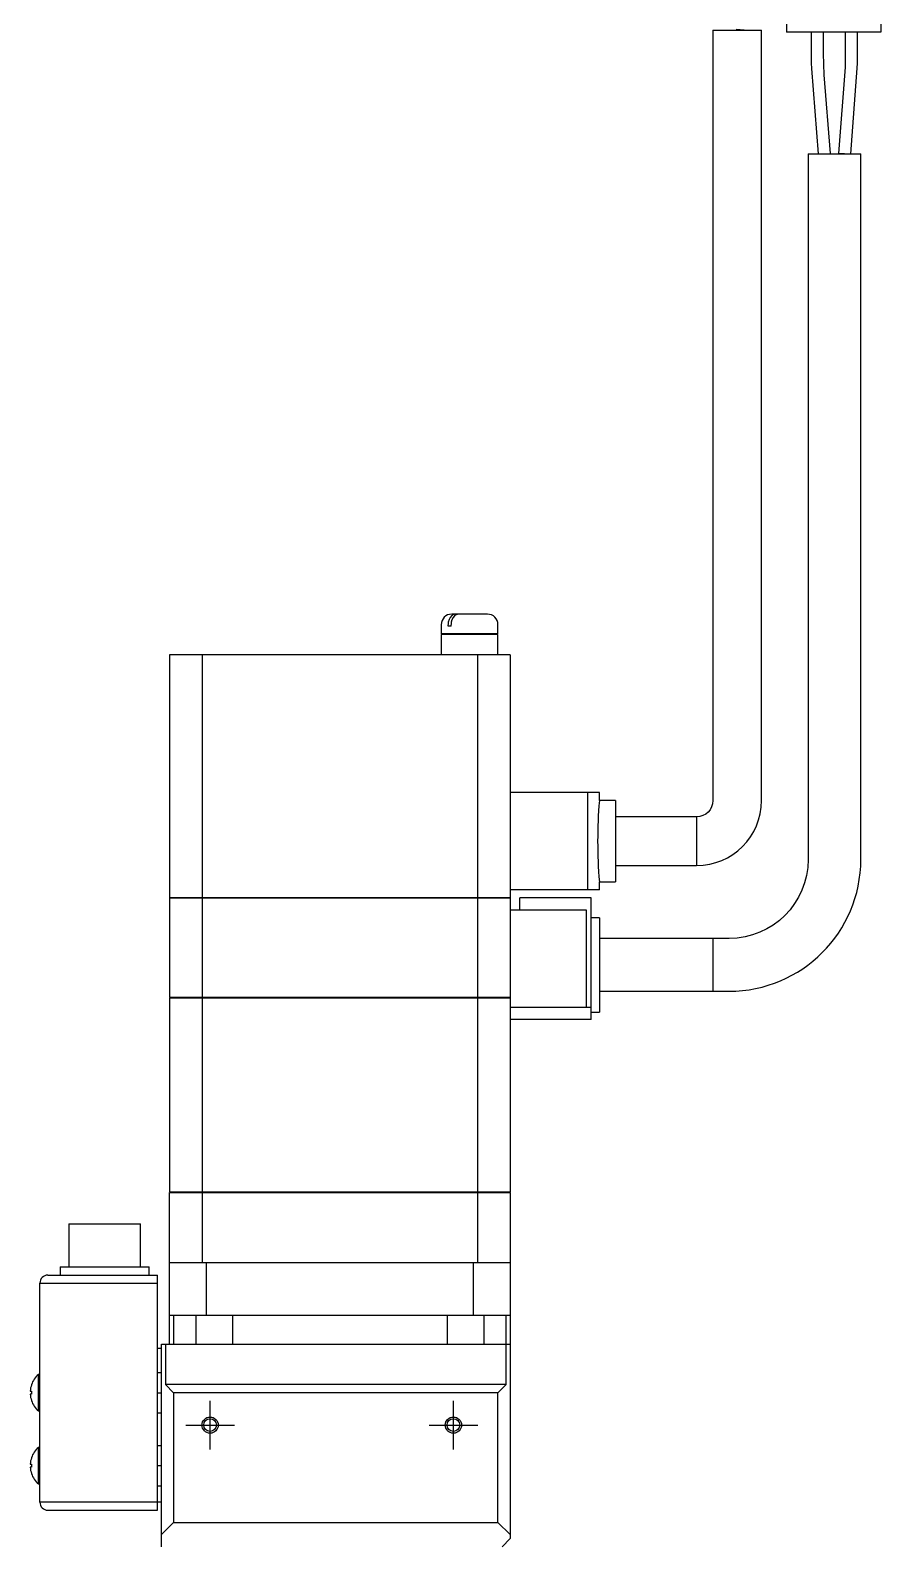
# Model space of a CAD drawing. Extents: x 0 to 1495, y -8 to 1173.
# Drawn here: x 626.5 to 731.4, y 587.8 to 774.3 of the extents above; entities that cross this region are included whole.
import ezdxf

# ---------------------------------------------------------------- set-up
doc = ezdxf.new("R2010")
doc.units = 0
doc.header["$LTSCALE"] = 0.5
doc.linetypes.add('CENTER', pattern=[50.8, 31.75, -6.35, 6.35, -6.35])
for name, color, linetype in [('MSM_CENTER', 1, 'CENTER'), ('MSM_CONTINUOUS', 7, 'CONTINUOUS'), ('MSM_NARROW', 5, 'CONTINUOUS')]:
    doc.layers.add(name, color=color, linetype=linetype)

msp = doc.modelspace()

# ---------------------------------------------------------------- linework, layer by layer
at = {"layer": 'MSM_CENTER'}
for p, q in [((648.72, 599.26), (648.72, 605.26)), ((678.72, 599.26), (678.72, 605.26)), ((645.72, 602.26), (651.72, 602.26)), ((675.72, 602.26), (681.72, 602.26))]:
    msp.add_line(p, q, dxfattribs=at)
at = {"layer": 'MSM_CONTINUOUS'}
for p, q in [((710.72, 774.26), (716.72, 774.26)), ((710.72, 774.26), (710.72, 679.26)), ((714.57, 774.26), (713.58, 774.35)), ((716.72, 679.26), (716.72, 774.26)), ((719.82, 775.01), (719.82, 774.01)), ((731.42, 774.01), (719.82, 774.01)), ((722.85, 774.01), (722.85, 770.4)), ((724.35, 771.38), (724.35, 774.01)), ((727.05, 774.01), (727.05, 770.38)), ((728.55, 770.38), (728.55, 774.01)), ((731.42, 775.01), (731.42, 774.01)), ((724.45, 768.74), (724.35, 771.38)), ((722.88, 769.55), (723.72, 759.01)), ((725.22, 759.06), (724.45, 768.74)), ((727.02, 769.69), (726.23, 759.06)), ((727.73, 759.01), (728.52, 769.58)), ((726.97, 759.01), (726.23, 759.06)), ((726.23, 759.06), (726.25, 759.01)), ((722.47, 759.01), (728.97, 759.01)), ((722.47, 759.01), (722.47, 672.01)), ((728.97, 672.01), (728.97, 759.01)), ((682.92, 702.26), (678.52, 702.26)), ((677.22, 700.96), (677.22, 699.81)), ((684.22, 699.81), (677.22, 699.81)), ((684.22, 699.76), (677.22, 699.76)), ((677.22, 699.76), (677.22, 697.26)), ((677.27, 699.81), (677.27, 699.76)), ((678.08, 700.76), (678.08, 700.96)), ((678.43, 700.76), (678.08, 700.76)), ((678.43, 700.76), (678.43, 700.96)), ((684.17, 699.76), (684.17, 699.81)), ((684.22, 699.81), (684.22, 700.96)), ((684.22, 697.26), (684.22, 699.76)), ((685.72, 697.26), (643.72, 697.26)), ((643.72, 697.26), (643.72, 667.31)), ((647.75, 697.26), (647.75, 667.31)), ((681.7, 697.26), (681.7, 667.31)), ((685.72, 697.26), (685.72, 667.31)), ((696.72, 680.26), (685.72, 680.26)), ((695.29, 668.26), (695.29, 680.26)), ((696.72, 679.26), (696.72, 680.26)), ((698.72, 679.26), (696.72, 679.26)), ((698.72, 679.26), (698.72, 669.26)), ((708.72, 677.26), (698.72, 677.26)), ((708.72, 677.26), (708.72, 671.26)), ((698.72, 671.26), (708.72, 671.26)), ((696.72, 668.26), (685.72, 668.26)), ((696.72, 668.26), (696.72, 669.26)), ((696.72, 669.26), (698.72, 669.26)), ((643.72, 667.31), (685.72, 667.31)), ((643.72, 667.26), (643.72, 655.01)), ((643.72, 667.26), (685.72, 667.26)), ((643.77, 667.31), (643.77, 667.26)), ((647.75, 667.26), (647.75, 655.01)), ((648.01, 667.31), (648.01, 667.26)), ((681.44, 667.31), (681.44, 667.26)), ((681.7, 667.26), (681.7, 655.01)), ((685.67, 667.31), (685.67, 667.26)), ((685.72, 667.26), (685.72, 631.01)), ((695.72, 667.26), (686.92, 667.26)), ((686.92, 665.76), (686.92, 667.26)), ((695.72, 652.26), (695.72, 667.26)), ((695.12, 665.76), (685.72, 665.76)), ((695.12, 653.76), (695.12, 665.76)), ((696.72, 664.83), (695.72, 664.83)), ((696.72, 664.83), (696.72, 653.19)), ((712.72, 662.26), (696.72, 662.26)), ((710.72, 662.26), (710.72, 655.76)), ((643.72, 655.01), (685.72, 655.01)), ((643.72, 654.96), (643.72, 631.01)), ((643.72, 654.96), (685.72, 654.96)), ((643.77, 655.01), (643.77, 654.96)), ((647.75, 654.96), (647.75, 631.01)), ((648.01, 655.01), (648.01, 654.96)), ((681.44, 655.01), (681.44, 654.96)), ((681.7, 654.96), (681.7, 631.01)), ((685.67, 655.01), (685.67, 654.96)), ((696.72, 655.76), (712.72, 655.76)), ((695.72, 653.76), (685.72, 653.76)), ((695.72, 653.19), (696.72, 653.19)), ((695.72, 652.26), (685.72, 652.26)), ((643.72, 631.01), (685.72, 631.01)), ((643.72, 630.96), (685.72, 630.96)), ((643.72, 612.26), (643.72, 630.96)), ((643.77, 631.01), (643.77, 630.96)), ((647.75, 630.96), (647.75, 622.26)), ((648.01, 631.01), (648.01, 630.96)), ((681.44, 631.01), (681.44, 630.96)), ((681.7, 630.96), (681.7, 622.26)), ((685.67, 631.01), (685.67, 630.96)), ((685.72, 630.96), (685.72, 588.26)), ((631.3, 627.06), (640.15, 627.06)), ((631.3, 627.06), (631.3, 621.76)), ((640.15, 621.76), (640.15, 627.06)), ((630.22, 621.76), (641.22, 621.76)), ((630.22, 621.76), (630.22, 620.76)), ((641.22, 620.76), (641.22, 621.76)), ((685.72, 622.26), (643.72, 622.26)), ((648.22, 622.26), (648.22, 615.76)), ((681.22, 615.76), (681.22, 622.26)), ((627.72, 592.76), (627.72, 619.76)), ((627.72, 619.76), (642.22, 619.76)), ((628.72, 620.76), (642.22, 620.76)), ((642.22, 591.76), (642.22, 620.76)), ((685.72, 615.76), (643.72, 615.76)), ((644.22, 615.76), (644.22, 612.26)), ((646.99, 612.26), (646.99, 615.76)), ((651.46, 615.76), (651.46, 612.26)), ((677.99, 612.26), (677.99, 615.76)), ((682.46, 615.76), (682.46, 612.26)), ((685.22, 607.26), (685.22, 615.76)), ((642.22, 611.76), (642.72, 611.76)), ((642.72, 587.26), (642.72, 612.26)), ((642.72, 612.26), (685.72, 612.26)), ((643.22, 612.26), (643.22, 607.26)), ((627.54, 604.01), (627.54, 608.51)), ((627.72, 608.51), (627.54, 608.51)), ((642.22, 608.76), (642.72, 608.76)), ((626.54, 606.44), (626.69, 606.44)), ((626.69, 607.23), (626.69, 607.23)), ((626.69, 606.44), (626.69, 606.08)), ((642.22, 606.26), (642.72, 606.26)), ((643.22, 607.26), (644.22, 606.26)), ((685.22, 607.26), (643.22, 607.26)), ((684.22, 606.26), (644.22, 606.26)), ((644.22, 606.26), (644.22, 590.26)), ((684.22, 606.26), (685.22, 607.26)), ((684.22, 590.26), (684.22, 606.26)), ((626.69, 606.08), (626.54, 606.08)), ((626.69, 605.28), (626.69, 605.28)), ((627.54, 604.01), (627.72, 604.01)), ((642.22, 603.76), (642.72, 603.76)), ((627.54, 595.01), (627.54, 599.51)), ((627.72, 599.51), (627.54, 599.51)), ((642.22, 599.76), (642.72, 599.76)), ((626.54, 597.44), (626.69, 597.44)), ((626.69, 597.08), (626.54, 597.08)), ((626.69, 598.23), (626.69, 598.23)), ((626.69, 597.44), (626.69, 597.08)), ((642.22, 597.26), (642.72, 597.26)), ((626.69, 596.28), (626.69, 596.28)), ((627.54, 595.01), (627.72, 595.01)), ((642.22, 594.76), (642.72, 594.76)), ((642.72, 592.76), (627.72, 592.76)), ((628.72, 591.76), (642.22, 591.76)), ((642.72, 588.76), (644.22, 590.26)), ((644.22, 590.26), (684.22, 590.26)), ((684.22, 590.26), (685.72, 588.76)), ((684.72, 587.26), (685.72, 588.26))]:
    msp.add_line(p, q, dxfattribs=at)
for centre in [(648.72, 602.26), (678.72, 602.26)]:
    msp.add_circle(centre, 0.783, dxfattribs=at)
for centre, radius, start, end in [((733.6, 770.4), 10.75, 180, 184.548), ((717.8, 770.38), 10.75, 355.7108, 360), ((725.14, 759.07), 0.0773, 309.0479, 359.5838), ((678.52, 700.96), 1.3, 90, 180), ((679.48, 701.03), 1.41, 131.3743, 182.8178), ((679.82, 701.05), 1.39, 132.8199, 183.04), ((679.03, 701.5), 0.751, 91.7681, 128.8955), ((679.38, 701.5), 0.754, 95.8166, 131.8939), ((682.92, 700.96), 1.3, 0, 90), ((756.74, 674.25), 60.23, 175.2289, 179.9909), ((708.72, 679.26), 8, 270, 360), ((756.77, 674.27), 60.26, 180.0102, 184.77), ((712.72, 672.01), 16.25, 270, 360), ((628.72, 619.76), 1, 90, 180), ((629.52, 606.26), 3, 131.4096, 160.9979), ((629.52, 606.26), 2.99, 161.0315, 176.554), ((629.52, 606.26), 2.99, 183.446, 198.9685), ((629.52, 606.26), 3, 199.0021, 228.5904), ((629.52, 597.26), 3, 131.4096, 160.9979), ((629.52, 597.26), 2.99, 161.0315, 176.554), ((629.52, 597.26), 2.99, 183.446, 198.9685), ((629.52, 597.26), 3, 199.0021, 228.5904), ((628.72, 592.76), 1, 180, 270)]:
    msp.add_arc(centre, radius, start, end, dxfattribs=at)
at = {"layer": 'MSM_CONTINUOUS', "extrusion": (0, 0, -1)}
for centre, radius, end in [((-717.8, 770.38), 9.25, 184.2892), ((-708.72, 679.26), 2, 270), ((-712.72, 672.01), 9.75, 270)]:
    msp.add_arc(centre, radius, 180, end, dxfattribs=at)
at = {"layer": 'MSM_NARROW'}
for centre in [(648.72, 602.26), (678.72, 602.26)]:
    msp.add_circle(centre, 1, dxfattribs=at)

doc.saveas('drawing.dxf')
